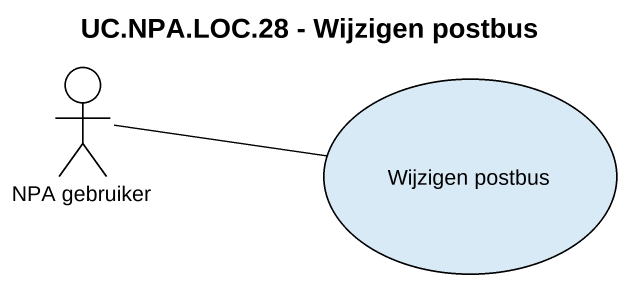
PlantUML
@startuml
title UC.NPA.LOC.28 - Wijzigen postbus
actor "NPA gebruiker" as NPA_gebruiker
usecase "Wijzigen postbus" as Wijzigen_postbus
NPA_gebruiker -right- Wijzigen_postbus
@enduml
